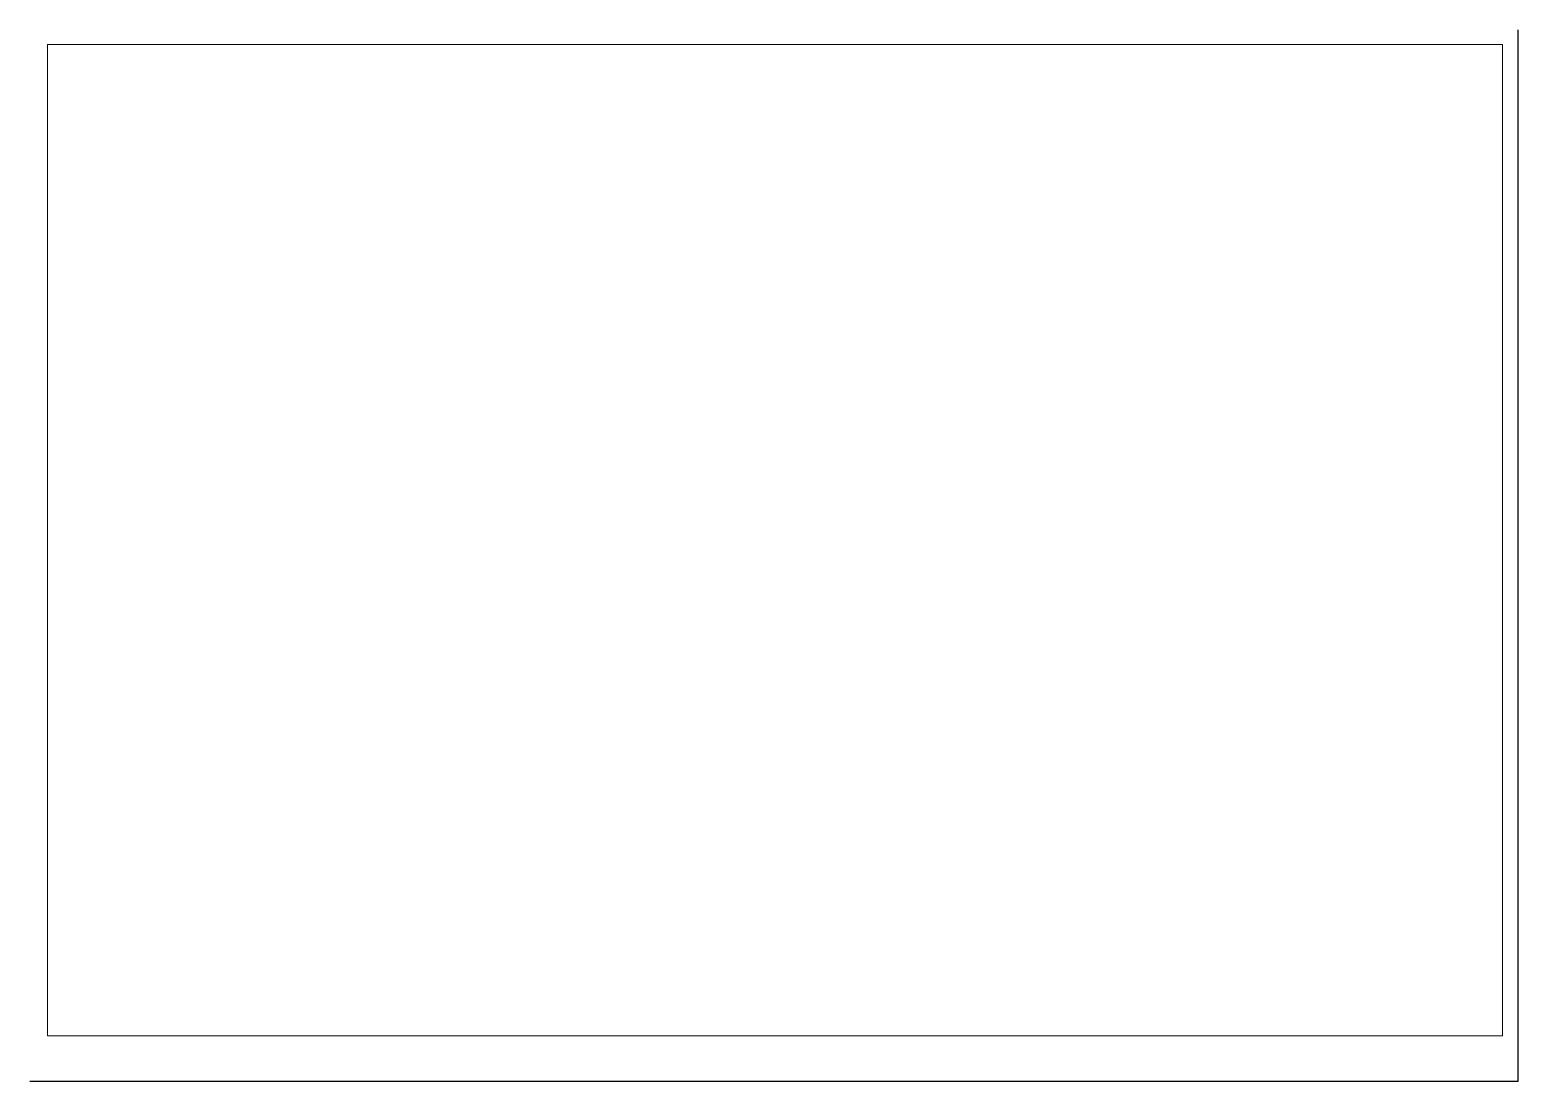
# Paper-space layout 'Layout1' of a CAD drawing. Header units: metres, sheet in millimetres. Extents: x -163 to 678, y -39 to 555.
import ezdxf

# ---------------------------------------------------------------- set-up
doc = ezdxf.new("R2010")
doc.units = ezdxf.units.M
doc.header["$LTSCALE"] = 5

psp = doc.layouts.get("Layout1")

# ---------------------------------------------------------------- linework, layer by layer
psp.add_lwpolyline([(-163.25, -39.31), (677.75, -39.31), (677.75, 554.69)])

# ---------------------------------------------------------------- viewports
at = {"layer": '0', "view_target_point": (316157.15665, 4838574.67266)}
psp.add_viewport(center=(257.84, 266.41), size=(822.23, 560.0053), view_center_point=(131.86571, 455.69604), view_height=280.0022841, dxfattribs=at)

doc.saveas('drawing.dxf')
